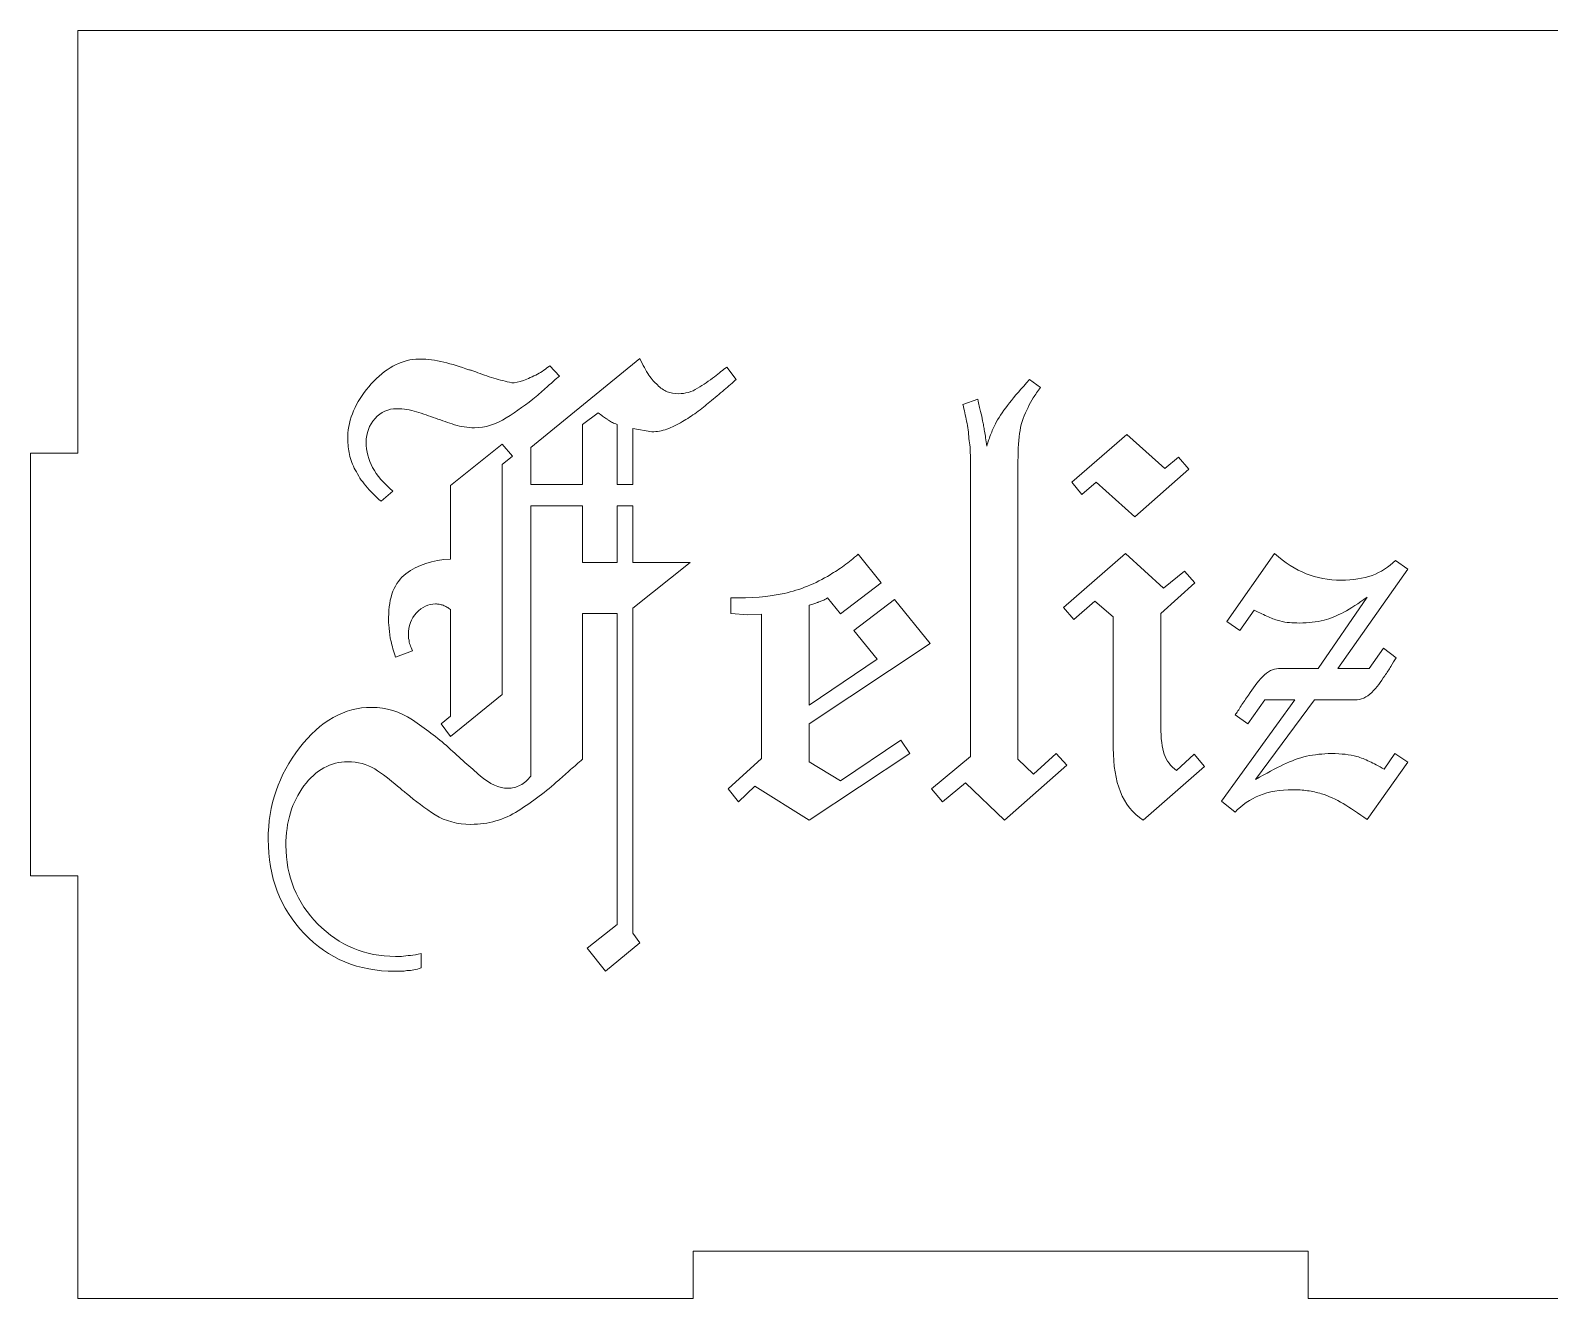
# Model space of a CAD drawing. Header units: centimetres. Extents: x -198 to 198, y -41 to 41.
# Drawn here: x -135.75 to -126.17, y -26.58 to -18.58 of the extents above; entities that cross this region are included whole.
import ezdxf

# ---------------------------------------------------------------- set-up
doc = ezdxf.new("R2010")
doc.units = ezdxf.units.CM
doc.header["$MEASUREMENT"] = 0
doc.layers.add('Camada 1', color=7, linetype='Continuous')

msp = doc.modelspace()

# ---------------------------------------------------------------- linework, layer by layer
at = {"layer": 'Camada 1', "color": 250, "lineweight": 9}
for points, knots in [([(-115.74768, -18.57579), (-115.74768, -18.57579), (-135.44768, -18.57579), (-135.44768, -18.57579), (-135.44768, -18.57579), (-135.44768, -18.57579), (-135.44768, -21.24246), (-135.44768, -21.24246), (-135.44768, -21.24246), (-135.44768, -21.24246), (-135.74768, -21.24246), (-135.74768, -21.24246), (-135.74768, -21.24246), (-135.74768, -21.24246), (-135.74768, -23.90912), (-135.74768, -23.90912), (-135.74768, -23.90912), (-135.74768, -23.90912), (-135.44768, -23.90912), (-135.44768, -23.90912), (-135.44768, -23.90912), (-135.44768, -23.90912), (-135.44768, -26.57579), (-135.44768, -26.57579), (-135.44768, -26.57579), (-135.44768, -26.57579), (-131.56768, -26.57579), (-131.56768, -26.57579), (-131.56768, -26.57579), (-131.56768, -26.57579), (-131.56768, -26.27579), (-131.56768, -26.27579), (-131.56768, -26.27579), (-131.56768, -26.27579), (-127.68768, -26.27579), (-127.68768, -26.27579), (-127.68768, -26.27579), (-127.68768, -26.27579), (-127.68768, -26.57579), (-127.68768, -26.57579), (-127.68768, -26.57579), (-127.68768, -26.57579), (-123.80768, -26.57579), (-123.80768, -26.57579), (-123.80768, -26.57579), (-123.80768, -26.57579), (-123.80768, -26.27579), (-123.80768, -26.27579), (-123.80768, -26.27579), (-123.80768, -26.27579), (-119.92768, -26.27579), (-119.92768, -26.27579), (-119.92768, -26.27579), (-119.92768, -26.27579), (-119.92768, -26.57579), (-119.92768, -26.57579), (-119.92768, -26.57579), (-119.92768, -26.57579), (-115.74768, -26.57579), (-115.74768, -26.57579), (-115.74768, -26.57579), (-115.74768, -26.57579), (-115.74768, -23.90912), (-115.74768, -23.90912), (-115.74768, -23.90912), (-115.74768, -23.90912), (-116.04768, -23.90912), (-116.04768, -23.90912), (-116.04768, -23.90912), (-116.04768, -23.90912), (-116.04768, -21.24246), (-116.04768, -21.24246), (-116.04768, -21.24246), (-116.04768, -21.24246), (-115.74768, -21.24246), (-115.74768, -21.24246), (-115.74768, -21.24246), (-115.74768, -21.24246), (-115.74768, -18.57579), (-115.74768, -18.57579)], [0, 0, 0, 0, 0.047619, 0.047619, 0.047619, 0.047619, 0.0952381, 0.0952381, 0.0952381, 0.0952381, 0.1428571, 0.1428571, 0.1428571, 0.1428571, 0.1904762, 0.1904762, 0.1904762, 0.1904762, 0.2380952, 0.2380952, 0.2380952, 0.2380952, 0.2857143, 0.2857143, 0.2857143, 0.2857143, 0.3333333, 0.3333333, 0.3333333, 0.3333333, 0.3809524, 0.3809524, 0.3809524, 0.3809524, 0.4285714, 0.4285714, 0.4285714, 0.4285714, 0.4761905, 0.4761905, 0.4761905, 0.4761905, 0.5238095, 0.5238095, 0.5238095, 0.5238095, 0.5714286, 0.5714286, 0.5714286, 0.5714286, 0.6190476, 0.6190476, 0.6190476, 0.6190476, 0.6666667, 0.6666667, 0.6666667, 0.6666667, 0.7142857, 0.7142857, 0.7142857, 0.7142857, 0.7619048, 0.7619048, 0.7619048, 0.7619048, 0.8095238, 0.8095238, 0.8095238, 0.8095238, 0.8571429, 0.8571429, 0.8571429, 0.8571429, 0.9047619, 0.9047619, 0.9047619, 0.9047619, 1, 1, 1, 1]), ([(-133.53528, -21.54585), (-133.57249, -21.51438), (-133.60466, -21.48218), (-133.63186, -21.44929), (-133.63186, -21.44929), (-133.65902, -21.4164), (-133.68119, -21.38278), (-133.69835, -21.34845), (-133.69835, -21.34845), (-133.71552, -21.31697), (-133.72766, -21.28478), (-133.73484, -21.25188), (-133.73484, -21.25188), (-133.74199, -21.219), (-133.74556, -21.18537), (-133.74556, -21.15104), (-133.74556, -21.15104), (-133.74556, -21.14532), (-133.74556, -21.13958), (-133.74556, -21.13389), (-133.74556, -21.13389), (-133.74556, -21.12815), (-133.74556, -21.12242), (-133.74556, -21.11672), (-133.74556, -21.11672), (-133.73412, -21.00511), (-133.68475, -20.90142), (-133.5975, -20.80558), (-133.5975, -20.80558), (-133.51024, -20.70974), (-133.41656, -20.65751), (-133.31642, -20.64894), (-133.31642, -20.64894), (-133.31068, -20.64894), (-133.3057, -20.64894), (-133.30142, -20.64894), (-133.30142, -20.64894), (-133.29712, -20.64894), (-133.29352, -20.64894), (-133.29067, -20.64894), (-133.29067, -20.64894), (-133.24203, -20.64894), (-133.19198, -20.65539), (-133.14048, -20.66827), (-133.14048, -20.66827), (-133.08895, -20.68114), (-133.03606, -20.69758), (-132.98169, -20.7176), (-132.98169, -20.7176), (-132.97598, -20.7176), (-132.96952, -20.71904), (-132.96238, -20.72188), (-132.96238, -20.72188), (-132.95523, -20.72476), (-132.94736, -20.72762), (-132.93878, -20.73047), (-132.93878, -20.73047), (-132.90159, -20.74479), (-132.86366, -20.75765), (-132.82503, -20.76912), (-132.82503, -20.76912), (-132.78643, -20.78054), (-132.74852, -20.79056), (-132.71131, -20.79915), (-132.71131, -20.79915), (-132.69129, -20.79915), (-132.66699, -20.79413), (-132.63836, -20.78412), (-132.63836, -20.78412), (-132.60977, -20.77409), (-132.57973, -20.76053), (-132.54826, -20.74337), (-132.54826, -20.74337), (-132.53682, -20.73763), (-132.52395, -20.72978), (-132.50963, -20.71975), (-132.50963, -20.71975), (-132.49533, -20.70974), (-132.48246, -20.70044), (-132.47102, -20.69184), (-132.47102, -20.69184), (-132.47102, -20.69184), (-132.41093, -20.75623), (-132.41093, -20.75623), (-132.41093, -20.75623), (-132.43382, -20.77625), (-132.45742, -20.797), (-132.48173, -20.81845), (-132.48173, -20.81845), (-132.50607, -20.8399), (-132.53109, -20.86209), (-132.55683, -20.88496), (-132.55683, -20.88496), (-132.61691, -20.93361), (-132.67986, -20.97866), (-132.74567, -21.02015), (-132.74567, -21.02015), (-132.81145, -21.06162), (-132.8787, -21.08235), (-132.94736, -21.08235), (-132.94736, -21.08235), (-132.99027, -21.08235), (-133.03176, -21.07593), (-133.0718, -21.06306), (-133.0718, -21.06306), (-133.11185, -21.05018), (-133.15191, -21.03661), (-133.19198, -21.02228), (-133.19198, -21.02228), (-133.23204, -21.00799), (-133.27207, -20.9944), (-133.31212, -20.98154), (-133.31212, -20.98154), (-133.35219, -20.96866), (-133.39366, -20.96221), (-133.43657, -20.96221), (-133.43657, -20.96221), (-133.49093, -20.96221), (-133.53671, -20.98294), (-133.57391, -21.02445), (-133.57391, -21.02445), (-133.6111, -21.06592), (-133.62969, -21.11526), (-133.62969, -21.1725), (-133.62969, -21.1725), (-133.62969, -21.22974), (-133.61612, -21.28336), (-133.58892, -21.33343), (-133.58892, -21.33343), (-133.56176, -21.3835), (-133.51954, -21.43285), (-133.46235, -21.48148), (-133.46235, -21.48148), (-133.46235, -21.48148), (-133.53528, -21.54585), (-133.53528, -21.54585)], [0, 0, 0, 0, 0.0285714, 0.0285714, 0.0285714, 0.0285714, 0.0571429, 0.0571429, 0.0571429, 0.0571429, 0.0857143, 0.0857143, 0.0857143, 0.0857143, 0.1142857, 0.1142857, 0.1142857, 0.1142857, 0.1428571, 0.1428571, 0.1428571, 0.1428571, 0.1714286, 0.1714286, 0.1714286, 0.1714286, 0.2, 0.2, 0.2, 0.2, 0.2285714, 0.2285714, 0.2285714, 0.2285714, 0.2571429, 0.2571429, 0.2571429, 0.2571429, 0.2857143, 0.2857143, 0.2857143, 0.2857143, 0.3142857, 0.3142857, 0.3142857, 0.3142857, 0.3428571, 0.3428571, 0.3428571, 0.3428571, 0.3714286, 0.3714286, 0.3714286, 0.3714286, 0.4, 0.4, 0.4, 0.4, 0.4285714, 0.4285714, 0.4285714, 0.4285714, 0.4571429, 0.4571429, 0.4571429, 0.4571429, 0.4857143, 0.4857143, 0.4857143, 0.4857143, 0.5142857, 0.5142857, 0.5142857, 0.5142857, 0.5428571, 0.5428571, 0.5428571, 0.5428571, 0.5714286, 0.5714286, 0.5714286, 0.5714286, 0.6, 0.6, 0.6, 0.6, 0.6285714, 0.6285714, 0.6285714, 0.6285714, 0.6571429, 0.6571429, 0.6571429, 0.6571429, 0.6857143, 0.6857143, 0.6857143, 0.6857143, 0.7142857, 0.7142857, 0.7142857, 0.7142857, 0.7428571, 0.7428571, 0.7428571, 0.7428571, 0.7714286, 0.7714286, 0.7714286, 0.7714286, 0.8, 0.8, 0.8, 0.8, 0.8285714, 0.8285714, 0.8285714, 0.8285714, 0.8571429, 0.8571429, 0.8571429, 0.8571429, 0.8857143, 0.8857143, 0.8857143, 0.8857143, 0.9142857, 0.9142857, 0.9142857, 0.9142857, 0.9428571, 0.9428571, 0.9428571, 0.9428571, 1, 1, 1, 1]), ([(-132.59117, -21.43941), (-132.59117, -21.43941), (-132.59117, -21.20684), (-132.59117, -21.20684), (-132.59117, -21.20684), (-132.59117, -21.20684), (-131.90454, -20.64465), (-131.90454, -20.64465), (-131.90454, -20.64465), (-131.88452, -20.68756), (-131.86519, -20.72261), (-131.84663, -20.74979), (-131.84663, -20.74979), (-131.82801, -20.77696), (-131.81012, -20.79772), (-131.79295, -20.81202), (-131.79295, -20.81202), (-131.77291, -20.83205), (-131.75218, -20.84635), (-131.73073, -20.85493), (-131.73073, -20.85493), (-131.70927, -20.8635), (-131.68568, -20.8678), (-131.6599, -20.8678), (-131.6599, -20.8678), (-131.617, -20.8678), (-131.57697, -20.85637), (-131.53976, -20.83347), (-131.53976, -20.83347), (-131.50259, -20.8106), (-131.46681, -20.78627), (-131.43248, -20.76053), (-131.43248, -20.76053), (-131.41818, -20.74907), (-131.40458, -20.73836), (-131.39171, -20.72833), (-131.39171, -20.72833), (-131.37883, -20.71831), (-131.36668, -20.70901), (-131.35524, -20.70044), (-131.35524, -20.70044), (-131.35524, -20.70044), (-131.29513, -20.77769), (-131.29513, -20.77769), (-131.29513, -20.77769), (-131.31803, -20.79772), (-131.34379, -20.81988), (-131.37241, -20.8442), (-131.37241, -20.8442), (-131.40101, -20.86853), (-131.43105, -20.89356), (-131.46251, -20.9193), (-131.46251, -20.9193), (-131.48829, -20.94219), (-131.51619, -20.96437), (-131.54622, -20.98582), (-131.54622, -20.98582), (-131.57625, -21.00728), (-131.60557, -21.02657), (-131.63416, -21.04374), (-131.63416, -21.04374), (-131.66852, -21.06378), (-131.70141, -21.07952), (-131.73289, -21.09094), (-131.73289, -21.09094), (-131.76433, -21.1024), (-131.79582, -21.10813), (-131.82729, -21.10813), (-131.82729, -21.10813), (-131.82729, -21.10813), (-131.94746, -21.08665), (-131.94746, -21.08665), (-131.94746, -21.08665), (-131.94746, -21.08665), (-131.94746, -21.43941), (-131.94746, -21.43941), (-131.94746, -21.43941), (-131.94746, -21.43941), (-132.04616, -21.43941), (-132.04616, -21.43941), (-132.04616, -21.43941), (-132.04616, -21.43941), (-132.04616, -21.0609), (-132.04616, -21.0609), (-132.04616, -21.0609), (-132.05759, -21.05806), (-132.06763, -21.05448), (-132.07621, -21.05018), (-132.07621, -21.05018), (-132.08479, -21.04589), (-132.09336, -21.04089), (-132.10195, -21.03516), (-132.10195, -21.03516), (-132.10481, -21.0323), (-132.10696, -21.03014), (-132.10837, -21.02872), (-132.10837, -21.02872), (-132.10982, -21.02729), (-132.11194, -21.02657), (-132.11482, -21.02657), (-132.11482, -21.02657), (-132.1234, -21.02088), (-132.13126, -21.01514), (-132.13841, -21.00941), (-132.13841, -21.00941), (-132.14558, -21.00372), (-132.15489, -20.99654), (-132.16632, -20.98796), (-132.16632, -20.98796), (-132.16632, -20.98796), (-132.26501, -21.0609), (-132.26501, -21.0609), (-132.26501, -21.0609), (-132.26501, -21.0609), (-132.26501, -21.43941), (-132.26501, -21.43941), (-132.26501, -21.43941), (-132.26501, -21.43941), (-132.59117, -21.43941), (-132.59117, -21.43941)], [0, 0, 0, 0, 0.0322581, 0.0322581, 0.0322581, 0.0322581, 0.0645161, 0.0645161, 0.0645161, 0.0645161, 0.0967742, 0.0967742, 0.0967742, 0.0967742, 0.1290323, 0.1290323, 0.1290323, 0.1290323, 0.1612903, 0.1612903, 0.1612903, 0.1612903, 0.1935484, 0.1935484, 0.1935484, 0.1935484, 0.2258065, 0.2258065, 0.2258065, 0.2258065, 0.2580645, 0.2580645, 0.2580645, 0.2580645, 0.2903226, 0.2903226, 0.2903226, 0.2903226, 0.3225806, 0.3225806, 0.3225806, 0.3225806, 0.3548387, 0.3548387, 0.3548387, 0.3548387, 0.3870968, 0.3870968, 0.3870968, 0.3870968, 0.4193548, 0.4193548, 0.4193548, 0.4193548, 0.4516129, 0.4516129, 0.4516129, 0.4516129, 0.483871, 0.483871, 0.483871, 0.483871, 0.516129, 0.516129, 0.516129, 0.516129, 0.5483871, 0.5483871, 0.5483871, 0.5483871, 0.5806452, 0.5806452, 0.5806452, 0.5806452, 0.6129032, 0.6129032, 0.6129032, 0.6129032, 0.6451613, 0.6451613, 0.6451613, 0.6451613, 0.6774194, 0.6774194, 0.6774194, 0.6774194, 0.7096774, 0.7096774, 0.7096774, 0.7096774, 0.7419355, 0.7419355, 0.7419355, 0.7419355, 0.7741935, 0.7741935, 0.7741935, 0.7741935, 0.8064516, 0.8064516, 0.8064516, 0.8064516, 0.8387097, 0.8387097, 0.8387097, 0.8387097, 0.8709677, 0.8709677, 0.8709677, 0.8709677, 0.9032258, 0.9032258, 0.9032258, 0.9032258, 0.9354839, 0.9354839, 0.9354839, 0.9354839, 1, 1, 1, 1]), ([(-129.99485, -23.44267), (-129.99485, -23.44267), (-130.06352, -23.36111), (-130.06352, -23.36111), (-130.06352, -23.36111), (-130.06352, -23.36111), (-129.8189, -23.15512), (-129.8189, -23.15512), (-129.8189, -23.15512), (-129.8189, -23.15512), (-129.8189, -21.25403), (-129.8189, -21.25403), (-129.8189, -21.25403), (-129.8189, -21.23973), (-129.81961, -21.22328), (-129.82104, -21.20467), (-129.82104, -21.20467), (-129.82248, -21.1861), (-129.82463, -21.16821), (-129.82747, -21.15104), (-129.82747, -21.15104), (-129.83034, -21.11385), (-129.83537, -21.07738), (-129.8425, -21.04161), (-129.8425, -21.04161), (-129.84965, -21.00584), (-129.85754, -20.9708), (-129.86612, -20.93647), (-129.86612, -20.93647), (-129.86612, -20.93647), (-129.77168, -20.90213), (-129.77168, -20.90213), (-129.77168, -20.90213), (-129.76598, -20.93361), (-129.76026, -20.95936), (-129.75452, -20.97938), (-129.75452, -20.97938), (-129.74883, -20.99942), (-129.74453, -21.01942), (-129.74165, -21.03944), (-129.74165, -21.03944), (-129.7388, -21.04804), (-129.73663, -21.05806), (-129.73523, -21.06949), (-129.73523, -21.06949), (-129.73379, -21.08095), (-129.73166, -21.09239), (-129.72878, -21.10386), (-129.72878, -21.10386), (-129.72592, -21.11813), (-129.72376, -21.13243), (-129.72235, -21.14676), (-129.72235, -21.14676), (-129.72091, -21.16103), (-129.71875, -21.1782), (-129.71589, -21.19825), (-129.71589, -21.19825), (-129.70732, -21.16962), (-129.69802, -21.14315), (-129.68802, -21.11885), (-129.68802, -21.11885), (-129.67799, -21.09453), (-129.66726, -21.07092), (-129.65582, -21.04804), (-129.65582, -21.04804), (-129.63293, -21.00799), (-129.60505, -20.96721), (-129.57213, -20.92575), (-129.57213, -20.92575), (-129.53925, -20.88426), (-129.49707, -20.83489), (-129.44553, -20.77769), (-129.44553, -20.77769), (-129.44553, -20.77769), (-129.37689, -20.82918), (-129.37689, -20.82918), (-129.37689, -20.82918), (-129.39405, -20.85206), (-129.40908, -20.87353), (-129.42195, -20.89356), (-129.42195, -20.89356), (-129.43482, -20.91357), (-129.44553, -20.93361), (-129.45411, -20.95363), (-129.45411, -20.95363), (-129.47986, -20.99942), (-129.49707, -21.04804), (-129.50564, -21.09956), (-129.50564, -21.09956), (-129.51422, -21.15104), (-129.51852, -21.21541), (-129.51852, -21.29266), (-129.51852, -21.29266), (-129.51852, -21.29266), (-129.51852, -23.17229), (-129.51852, -23.17229), (-129.51852, -23.17229), (-129.51852, -23.17229), (-129.41979, -23.26672), (-129.41979, -23.26672), (-129.41979, -23.26672), (-129.41979, -23.26672), (-129.27817, -23.13796), (-129.27817, -23.13796), (-129.27817, -23.13796), (-129.27817, -23.13796), (-129.20953, -23.21091), (-129.20953, -23.21091), (-129.20953, -23.21091), (-129.20953, -23.21091), (-129.60434, -23.55852), (-129.60434, -23.55852), (-129.60434, -23.55852), (-129.60434, -23.55852), (-129.84896, -23.32251), (-129.84896, -23.32251), (-129.84896, -23.32251), (-129.84896, -23.32251), (-129.99485, -23.44267), (-129.99485, -23.44267)], [0, 0, 0, 0, 0.0322581, 0.0322581, 0.0322581, 0.0322581, 0.0645161, 0.0645161, 0.0645161, 0.0645161, 0.0967742, 0.0967742, 0.0967742, 0.0967742, 0.1290323, 0.1290323, 0.1290323, 0.1290323, 0.1612903, 0.1612903, 0.1612903, 0.1612903, 0.1935484, 0.1935484, 0.1935484, 0.1935484, 0.2258065, 0.2258065, 0.2258065, 0.2258065, 0.2580645, 0.2580645, 0.2580645, 0.2580645, 0.2903226, 0.2903226, 0.2903226, 0.2903226, 0.3225806, 0.3225806, 0.3225806, 0.3225806, 0.3548387, 0.3548387, 0.3548387, 0.3548387, 0.3870968, 0.3870968, 0.3870968, 0.3870968, 0.4193548, 0.4193548, 0.4193548, 0.4193548, 0.4516129, 0.4516129, 0.4516129, 0.4516129, 0.483871, 0.483871, 0.483871, 0.483871, 0.516129, 0.516129, 0.516129, 0.516129, 0.5483871, 0.5483871, 0.5483871, 0.5483871, 0.5806452, 0.5806452, 0.5806452, 0.5806452, 0.6129032, 0.6129032, 0.6129032, 0.6129032, 0.6451613, 0.6451613, 0.6451613, 0.6451613, 0.6774194, 0.6774194, 0.6774194, 0.6774194, 0.7096774, 0.7096774, 0.7096774, 0.7096774, 0.7419355, 0.7419355, 0.7419355, 0.7419355, 0.7741935, 0.7741935, 0.7741935, 0.7741935, 0.8064516, 0.8064516, 0.8064516, 0.8064516, 0.8387097, 0.8387097, 0.8387097, 0.8387097, 0.8709677, 0.8709677, 0.8709677, 0.8709677, 0.9032258, 0.9032258, 0.9032258, 0.9032258, 0.9354839, 0.9354839, 0.9354839, 0.9354839, 1, 1, 1, 1]), ([(-128.78039, -21.64455), (-128.78039, -21.64455), (-129.02498, -21.42567), (-129.02498, -21.42567), (-129.02498, -21.42567), (-129.02498, -21.42567), (-129.11509, -21.50294), (-129.11509, -21.50294), (-129.11509, -21.50294), (-129.11509, -21.50294), (-129.17948, -21.42567), (-129.17948, -21.42567), (-129.17948, -21.42567), (-129.17948, -21.42567), (-128.83188, -21.1253), (-128.83188, -21.1253), (-128.83188, -21.1253), (-128.83188, -21.1253), (-128.59154, -21.33986), (-128.59154, -21.33986), (-128.59154, -21.33986), (-128.59154, -21.33986), (-128.50573, -21.2669), (-128.50573, -21.2669), (-128.50573, -21.2669), (-128.50573, -21.2669), (-128.44136, -21.34415), (-128.44136, -21.34415), (-128.44136, -21.34415), (-128.44136, -21.34415), (-128.78039, -21.64455), (-128.78039, -21.64455)], [0, 0, 0, 0, 0.1111111, 0.1111111, 0.1111111, 0.1111111, 0.2222222, 0.2222222, 0.2222222, 0.2222222, 0.3333333, 0.3333333, 0.3333333, 0.3333333, 0.4444444, 0.4444444, 0.4444444, 0.4444444, 0.5555556, 0.5555556, 0.5555556, 0.5555556, 0.6666667, 0.6666667, 0.6666667, 0.6666667, 0.7777778, 0.7777778, 0.7777778, 0.7777778, 1, 1, 1, 1]), ([(-133.15765, -22.94915), (-133.15765, -22.94915), (-133.09757, -22.90194), (-133.09757, -22.90194), (-133.09757, -22.90194), (-133.09757, -22.90194), (-133.09757, -22.2282), (-133.09757, -22.2282), (-133.09757, -22.2282), (-133.10616, -22.22246), (-133.11402, -22.21745), (-133.12116, -22.21316), (-133.12116, -22.21316), (-133.1283, -22.20887), (-133.1362, -22.20529), (-133.14478, -22.20245), (-133.14478, -22.20245), (-133.15335, -22.19957), (-133.16121, -22.19743), (-133.16836, -22.196), (-133.16836, -22.196), (-133.17554, -22.19457), (-133.18338, -22.19387), (-133.19198, -22.19387), (-133.19198, -22.19387), (-133.23774, -22.19387), (-133.27779, -22.21244), (-133.31212, -22.24966), (-133.31212, -22.24966), (-133.34645, -22.28683), (-133.36361, -22.33262), (-133.36361, -22.38698), (-133.36361, -22.38698), (-133.36361, -22.3927), (-133.36361, -22.39841), (-133.36361, -22.40414), (-133.36361, -22.40414), (-133.36361, -22.40986), (-133.36221, -22.41559), (-133.35933, -22.42131), (-133.35933, -22.42131), (-133.35933, -22.42988), (-133.3572, -22.43989), (-133.3529, -22.45134), (-133.3529, -22.45134), (-133.34862, -22.46279), (-133.3436, -22.47566), (-133.33788, -22.48995), (-133.33788, -22.48995), (-133.33788, -22.48995), (-133.44516, -22.5286), (-133.44516, -22.5286), (-133.44516, -22.5286), (-133.45661, -22.4914), (-133.46592, -22.45851), (-133.47307, -22.42988), (-133.47307, -22.42988), (-133.4802, -22.40128), (-133.4838, -22.3741), (-133.4838, -22.34836), (-133.4838, -22.34836), (-133.48665, -22.33691), (-133.48809, -22.32546), (-133.48809, -22.31402), (-133.48809, -22.31402), (-133.48809, -22.30259), (-133.48809, -22.29113), (-133.48809, -22.27969), (-133.48809, -22.27969), (-133.48809, -22.15092), (-133.4516, -22.05868), (-133.37866, -22.0029), (-133.37866, -22.0029), (-133.3057, -21.94708), (-133.21199, -21.91633), (-133.09757, -21.91062), (-133.09757, -21.91062), (-133.09757, -21.91062), (-133.09757, -21.44712), (-133.09757, -21.44712), (-133.09757, -21.44712), (-133.09757, -21.44712), (-132.77143, -21.18537), (-132.77143, -21.18537), (-132.77143, -21.18537), (-132.77143, -21.18537), (-132.70702, -21.26261), (-132.70702, -21.26261), (-132.70702, -21.26261), (-132.70702, -21.26261), (-132.77143, -21.31412), (-132.77143, -21.31412), (-132.77143, -21.31412), (-132.77143, -21.31412), (-132.77143, -22.76461), (-132.77143, -22.76461), (-132.77143, -22.76461), (-132.77143, -22.76461), (-133.09757, -23.03068), (-133.09757, -23.03068), (-133.09757, -23.03068), (-133.09757, -23.03068), (-133.15765, -22.94915), (-133.15765, -22.94915)], [0, 0, 0, 0, 0.037037, 0.037037, 0.037037, 0.037037, 0.0740741, 0.0740741, 0.0740741, 0.0740741, 0.1111111, 0.1111111, 0.1111111, 0.1111111, 0.1481481, 0.1481481, 0.1481481, 0.1481481, 0.1851852, 0.1851852, 0.1851852, 0.1851852, 0.2222222, 0.2222222, 0.2222222, 0.2222222, 0.2592593, 0.2592593, 0.2592593, 0.2592593, 0.2962963, 0.2962963, 0.2962963, 0.2962963, 0.3333333, 0.3333333, 0.3333333, 0.3333333, 0.3703704, 0.3703704, 0.3703704, 0.3703704, 0.4074074, 0.4074074, 0.4074074, 0.4074074, 0.4444444, 0.4444444, 0.4444444, 0.4444444, 0.4814815, 0.4814815, 0.4814815, 0.4814815, 0.5185185, 0.5185185, 0.5185185, 0.5185185, 0.5555556, 0.5555556, 0.5555556, 0.5555556, 0.5925926, 0.5925926, 0.5925926, 0.5925926, 0.6296296, 0.6296296, 0.6296296, 0.6296296, 0.6666667, 0.6666667, 0.6666667, 0.6666667, 0.7037037, 0.7037037, 0.7037037, 0.7037037, 0.7407407, 0.7407407, 0.7407407, 0.7407407, 0.7777778, 0.7777778, 0.7777778, 0.7777778, 0.8148148, 0.8148148, 0.8148148, 0.8148148, 0.8518519, 0.8518519, 0.8518519, 0.8518519, 0.8888889, 0.8888889, 0.8888889, 0.8888889, 0.9259259, 0.9259259, 0.9259259, 0.9259259, 1, 1, 1, 1]), ([(-133.28209, -24.48976), (-133.29925, -24.49551), (-133.31497, -24.49979), (-133.32929, -24.50266), (-133.32929, -24.50266), (-133.3436, -24.5055), (-133.35793, -24.50694), (-133.3722, -24.50694), (-133.3722, -24.50694), (-133.38366, -24.50979), (-133.39582, -24.51124), (-133.40869, -24.51124), (-133.40869, -24.51124), (-133.42156, -24.51124), (-133.43516, -24.51124), (-133.44945, -24.51124), (-133.44945, -24.51124), (-133.67833, -24.51124), (-133.86858, -24.43183), (-134.02023, -24.27305), (-134.02023, -24.27305), (-134.17184, -24.11425), (-134.24767, -23.91615), (-134.24767, -23.67869), (-134.24767, -23.67869), (-134.24767, -23.46413), (-134.18186, -23.2717), (-134.05026, -23.1015), (-134.05026, -23.1015), (-133.91863, -22.93127), (-133.767, -22.84615), (-133.59536, -22.84615), (-133.59536, -22.84615), (-133.50381, -22.84615), (-133.41799, -22.87262), (-133.33788, -22.92555), (-133.33788, -22.92555), (-133.25779, -22.97846), (-133.18196, -23.03641), (-133.11045, -23.09935), (-133.11045, -23.09935), (-133.03892, -23.16515), (-132.97239, -23.2245), (-132.91087, -23.27744), (-132.91087, -23.27744), (-132.84938, -23.33037), (-132.79143, -23.35684), (-132.73705, -23.35684), (-132.73705, -23.35684), (-132.70846, -23.35684), (-132.68199, -23.35039), (-132.65769, -23.33751), (-132.65769, -23.33751), (-132.63336, -23.32464), (-132.61117, -23.30535), (-132.59117, -23.2796), (-132.59117, -23.2796), (-132.59117, -23.2796), (-132.59117, -21.57491), (-132.59117, -21.57491), (-132.59117, -21.57491), (-132.59117, -21.57491), (-132.26501, -21.57491), (-132.26501, -21.57491), (-132.26501, -21.57491), (-132.26501, -21.57491), (-132.26501, -21.93208), (-132.26501, -21.93208), (-132.26501, -21.93208), (-132.26501, -21.93208), (-132.04616, -21.93208), (-132.04616, -21.93208), (-132.04616, -21.93208), (-132.04616, -21.93208), (-132.04616, -21.57491), (-132.04616, -21.57491), (-132.04616, -21.57491), (-132.04616, -21.57491), (-131.94746, -21.57491), (-131.94746, -21.57491), (-131.94746, -21.57491), (-131.94746, -21.57491), (-131.94746, -21.93208), (-131.94746, -21.93208), (-131.94746, -21.93208), (-131.94746, -21.93208), (-131.58696, -21.93208), (-131.58696, -21.93208), (-131.58696, -21.93208), (-131.58696, -21.93208), (-131.94746, -22.21961), (-131.94746, -22.21961), (-131.94746, -22.21961), (-131.94746, -22.21961), (-131.94746, -24.27089), (-131.94746, -24.27089), (-131.94746, -24.27089), (-131.94746, -24.27089), (-131.90454, -24.331), (-131.90454, -24.331), (-131.90454, -24.331), (-131.90454, -24.331), (-132.11912, -24.51124), (-132.11912, -24.51124), (-132.11912, -24.51124), (-132.11912, -24.51124), (-132.23497, -24.36533), (-132.23497, -24.36533), (-132.23497, -24.36533), (-132.23497, -24.36533), (-132.04616, -24.21511), (-132.04616, -24.21511), (-132.04616, -24.21511), (-132.04616, -24.21511), (-132.04616, -22.25393), (-132.04616, -22.25393), (-132.04616, -22.25393), (-132.04616, -22.25393), (-132.26501, -22.25393), (-132.26501, -22.25393), (-132.26501, -22.25393), (-132.26501, -22.25393), (-132.26501, -23.17229), (-132.26501, -23.17229), (-132.26501, -23.17229), (-132.29076, -23.19519), (-132.31577, -23.21736), (-132.34012, -23.23883), (-132.34012, -23.23883), (-132.36442, -23.26028), (-132.38948, -23.28244), (-132.41523, -23.30535), (-132.41523, -23.30535), (-132.49533, -23.37685), (-132.58045, -23.44122), (-132.67056, -23.49846), (-132.67056, -23.49846), (-132.76068, -23.55567), (-132.86009, -23.58426), (-132.96882, -23.58426), (-132.96882, -23.58426), (-133.05463, -23.58426), (-133.12974, -23.56425), (-133.1941, -23.52419), (-133.1941, -23.52419), (-133.25847, -23.48417), (-133.31926, -23.43837), (-133.37649, -23.38687), (-133.37649, -23.38687), (-133.38506, -23.38115), (-133.39366, -23.37471), (-133.40223, -23.36755), (-133.40223, -23.36755), (-133.41082, -23.36042), (-133.42084, -23.35254), (-133.43226, -23.34395), (-133.43226, -23.34395), (-133.47807, -23.30105), (-133.52598, -23.26457), (-133.57605, -23.23452), (-133.57605, -23.23452), (-133.62612, -23.20449), (-133.68263, -23.18945), (-133.74556, -23.18945), (-133.74556, -23.18945), (-133.85427, -23.18945), (-133.94655, -23.24026), (-134.02237, -23.34181), (-134.02237, -23.34181), (-134.09818, -23.44338), (-134.13606, -23.56854), (-134.13606, -23.71731), (-134.13606, -23.71731), (-134.13606, -23.91186), (-134.06886, -24.07709), (-133.93439, -24.21298), (-133.93439, -24.21298), (-133.79993, -24.34885), (-133.63684, -24.41681), (-133.44516, -24.41681), (-133.44516, -24.41681), (-133.43944, -24.41681), (-133.43299, -24.41681), (-133.42585, -24.41681), (-133.42585, -24.41681), (-133.41871, -24.41681), (-133.41226, -24.41681), (-133.40653, -24.41681), (-133.40653, -24.41681), (-133.38936, -24.41393), (-133.37079, -24.4118), (-133.35075, -24.41037), (-133.35075, -24.41037), (-133.33073, -24.40895), (-133.30784, -24.40536), (-133.28209, -24.39965), (-133.28209, -24.39965), (-133.28209, -24.39965), (-133.28209, -24.48976), (-133.28209, -24.48976)], [0, 0, 0, 0, 0.0196078, 0.0196078, 0.0196078, 0.0196078, 0.0392157, 0.0392157, 0.0392157, 0.0392157, 0.0588235, 0.0588235, 0.0588235, 0.0588235, 0.0784314, 0.0784314, 0.0784314, 0.0784314, 0.0980392, 0.0980392, 0.0980392, 0.0980392, 0.1176471, 0.1176471, 0.1176471, 0.1176471, 0.1372549, 0.1372549, 0.1372549, 0.1372549, 0.1568627, 0.1568627, 0.1568627, 0.1568627, 0.1764706, 0.1764706, 0.1764706, 0.1764706, 0.1960784, 0.1960784, 0.1960784, 0.1960784, 0.2156863, 0.2156863, 0.2156863, 0.2156863, 0.2352941, 0.2352941, 0.2352941, 0.2352941, 0.254902, 0.254902, 0.254902, 0.254902, 0.2745098, 0.2745098, 0.2745098, 0.2745098, 0.2941176, 0.2941176, 0.2941176, 0.2941176, 0.3137255, 0.3137255, 0.3137255, 0.3137255, 0.3333333, 0.3333333, 0.3333333, 0.3333333, 0.3529412, 0.3529412, 0.3529412, 0.3529412, 0.372549, 0.372549, 0.372549, 0.372549, 0.3921569, 0.3921569, 0.3921569, 0.3921569, 0.4117647, 0.4117647, 0.4117647, 0.4117647, 0.4313725, 0.4313725, 0.4313725, 0.4313725, 0.4509804, 0.4509804, 0.4509804, 0.4509804, 0.4705882, 0.4705882, 0.4705882, 0.4705882, 0.4901961, 0.4901961, 0.4901961, 0.4901961, 0.5098039, 0.5098039, 0.5098039, 0.5098039, 0.5294118, 0.5294118, 0.5294118, 0.5294118, 0.5490196, 0.5490196, 0.5490196, 0.5490196, 0.5686275, 0.5686275, 0.5686275, 0.5686275, 0.5882353, 0.5882353, 0.5882353, 0.5882353, 0.6078431, 0.6078431, 0.6078431, 0.6078431, 0.627451, 0.627451, 0.627451, 0.627451, 0.6470588, 0.6470588, 0.6470588, 0.6470588, 0.6666667, 0.6666667, 0.6666667, 0.6666667, 0.6862745, 0.6862745, 0.6862745, 0.6862745, 0.7058824, 0.7058824, 0.7058824, 0.7058824, 0.7254902, 0.7254902, 0.7254902, 0.7254902, 0.745098, 0.745098, 0.745098, 0.745098, 0.7647059, 0.7647059, 0.7647059, 0.7647059, 0.7843137, 0.7843137, 0.7843137, 0.7843137, 0.8039216, 0.8039216, 0.8039216, 0.8039216, 0.8235294, 0.8235294, 0.8235294, 0.8235294, 0.8431373, 0.8431373, 0.8431373, 0.8431373, 0.8627451, 0.8627451, 0.8627451, 0.8627451, 0.8823529, 0.8823529, 0.8823529, 0.8823529, 0.9019608, 0.9019608, 0.9019608, 0.9019608, 0.9215686, 0.9215686, 0.9215686, 0.9215686, 0.9411765, 0.9411765, 0.9411765, 0.9411765, 0.9607843, 0.9607843, 0.9607843, 0.9607843, 1, 1, 1, 1]), ([(-131.28226, -23.44267), (-131.28226, -23.44267), (-131.34663, -23.36111), (-131.34663, -23.36111), (-131.34663, -23.36111), (-131.34663, -23.36111), (-131.13637, -23.16799), (-131.13637, -23.16799), (-131.13637, -23.16799), (-131.13637, -23.16799), (-131.13637, -22.25823), (-131.13637, -22.25823), (-131.13637, -22.25823), (-131.13637, -22.25823), (-131.22219, -22.26252), (-131.22219, -22.26252), (-131.22219, -22.26252), (-131.22219, -22.26252), (-131.32946, -22.25393), (-131.32946, -22.25393), (-131.32946, -22.25393), (-131.32946, -22.25393), (-131.32946, -22.15521), (-131.32946, -22.15521), (-131.32946, -22.15521), (-131.20357, -22.1581), (-131.09129, -22.1488), (-130.99259, -22.12734), (-130.99259, -22.12734), (-130.89391, -22.10588), (-130.79734, -22.06654), (-130.70293, -22.00932), (-130.70293, -22.00932), (-130.67431, -21.99216), (-130.64499, -21.97284), (-130.61495, -21.95138), (-130.61495, -21.95138), (-130.58492, -21.92992), (-130.55561, -21.90634), (-130.52697, -21.88059), (-130.52697, -21.88059), (-130.52697, -21.88059), (-130.38158, -22.06028), (-130.38158, -22.06028), (-130.38158, -22.06028), (-130.38158, -22.06028), (-130.63873, -22.25554), (-130.63873, -22.25554), (-130.63873, -22.25554), (-130.63873, -22.25554), (-130.7201, -22.15521), (-130.7201, -22.15521), (-130.7201, -22.15521), (-130.73153, -22.1638), (-130.74156, -22.16954), (-130.75014, -22.17242), (-130.75014, -22.17242), (-130.75871, -22.17525), (-130.76586, -22.17811), (-130.77159, -22.18099), (-130.77159, -22.18099), (-130.77444, -22.18099), (-130.77661, -22.18168), (-130.77802, -22.18313), (-130.77802, -22.18313), (-130.77946, -22.18455), (-130.78162, -22.18528), (-130.78447, -22.18528), (-130.78447, -22.18528), (-130.7902, -22.18813), (-130.79734, -22.19099), (-130.80592, -22.19387), (-130.80592, -22.19387), (-130.8145, -22.19671), (-130.82452, -22.19957), (-130.83597, -22.20245), (-130.83597, -22.20245), (-130.83597, -22.20245), (-130.83597, -22.83327), (-130.83597, -22.83327), (-130.83597, -22.83327), (-130.83597, -22.83327), (-130.40682, -22.54147), (-130.40682, -22.54147), (-130.40682, -22.54147), (-130.40682, -22.54147), (-130.55335, -22.3608), (-130.55335, -22.3608), (-130.55335, -22.3608), (-130.55335, -22.3608), (-130.2963, -22.16565), (-130.2963, -22.16565), (-130.2963, -22.16565), (-130.2963, -22.16565), (-130.07208, -22.44276), (-130.07208, -22.44276), (-130.07208, -22.44276), (-130.07208, -22.44276), (-130.83597, -22.94915), (-130.83597, -22.94915), (-130.83597, -22.94915), (-130.83597, -22.94915), (-130.83597, -23.18945), (-130.83597, -23.18945), (-130.83597, -23.18945), (-130.83597, -23.18945), (-130.63854, -23.30963), (-130.63854, -23.30963), (-130.63854, -23.30963), (-130.63854, -23.30963), (-130.2566, -23.05214), (-130.2566, -23.05214), (-130.2566, -23.05214), (-130.2566, -23.05214), (-130.20082, -23.13796), (-130.20082, -23.13796), (-130.20082, -23.13796), (-130.20082, -23.13796), (-130.83597, -23.55852), (-130.83597, -23.55852), (-130.83597, -23.55852), (-130.83597, -23.55852), (-131.17928, -23.34395), (-131.17928, -23.34395), (-131.17928, -23.34395), (-131.17928, -23.34395), (-131.28226, -23.44267), (-131.28226, -23.44267)], [0, 0, 0, 0, 0.030303, 0.030303, 0.030303, 0.030303, 0.0606061, 0.0606061, 0.0606061, 0.0606061, 0.0909091, 0.0909091, 0.0909091, 0.0909091, 0.1212121, 0.1212121, 0.1212121, 0.1212121, 0.1515152, 0.1515152, 0.1515152, 0.1515152, 0.1818182, 0.1818182, 0.1818182, 0.1818182, 0.2121212, 0.2121212, 0.2121212, 0.2121212, 0.2424242, 0.2424242, 0.2424242, 0.2424242, 0.2727273, 0.2727273, 0.2727273, 0.2727273, 0.3030303, 0.3030303, 0.3030303, 0.3030303, 0.3333333, 0.3333333, 0.3333333, 0.3333333, 0.3636364, 0.3636364, 0.3636364, 0.3636364, 0.3939394, 0.3939394, 0.3939394, 0.3939394, 0.4242424, 0.4242424, 0.4242424, 0.4242424, 0.4545455, 0.4545455, 0.4545455, 0.4545455, 0.4848485, 0.4848485, 0.4848485, 0.4848485, 0.5151515, 0.5151515, 0.5151515, 0.5151515, 0.5454545, 0.5454545, 0.5454545, 0.5454545, 0.5757576, 0.5757576, 0.5757576, 0.5757576, 0.6060606, 0.6060606, 0.6060606, 0.6060606, 0.6363636, 0.6363636, 0.6363636, 0.6363636, 0.6666667, 0.6666667, 0.6666667, 0.6666667, 0.6969697, 0.6969697, 0.6969697, 0.6969697, 0.7272727, 0.7272727, 0.7272727, 0.7272727, 0.7575758, 0.7575758, 0.7575758, 0.7575758, 0.7878788, 0.7878788, 0.7878788, 0.7878788, 0.8181818, 0.8181818, 0.8181818, 0.8181818, 0.8484848, 0.8484848, 0.8484848, 0.8484848, 0.8787879, 0.8787879, 0.8787879, 0.8787879, 0.9090909, 0.9090909, 0.9090909, 0.9090909, 0.9393939, 0.9393939, 0.9393939, 0.9393939, 1, 1, 1, 1]), ([(-128.72887, -23.55852), (-128.79468, -23.51275), (-128.8426, -23.45267), (-128.87264, -23.37828), (-128.87264, -23.37828), (-128.90267, -23.30391), (-128.9177, -23.21236), (-128.9177, -23.10364), (-128.9177, -23.10364), (-128.9177, -23.10364), (-128.9177, -22.27539), (-128.9177, -22.27539), (-128.9177, -22.27539), (-128.9177, -22.27539), (-129.03355, -22.1767), (-129.03355, -22.1767), (-129.03355, -22.1767), (-129.03355, -22.1767), (-129.16662, -22.29256), (-129.16662, -22.29256), (-129.16662, -22.29256), (-129.16662, -22.29256), (-129.23098, -22.21532), (-129.23098, -22.21532), (-129.23098, -22.21532), (-129.23098, -22.21532), (-128.84046, -21.87629), (-128.84046, -21.87629), (-128.84046, -21.87629), (-128.84046, -21.87629), (-128.60013, -22.09514), (-128.60013, -22.09514), (-128.60013, -22.09514), (-128.60013, -22.09514), (-128.46711, -21.98786), (-128.46711, -21.98786), (-128.46711, -21.98786), (-128.46711, -21.98786), (-128.4027, -22.06082), (-128.4027, -22.06082), (-128.4027, -22.06082), (-128.4027, -22.06082), (-128.6173, -22.25393), (-128.6173, -22.25393), (-128.6173, -22.25393), (-128.6173, -22.25393), (-128.6173, -22.96632), (-128.6173, -22.96632), (-128.6173, -22.96632), (-128.6173, -23.04355), (-128.61015, -23.10219), (-128.59584, -23.14226), (-128.59584, -23.14226), (-128.58152, -23.18232), (-128.55578, -23.21664), (-128.51859, -23.24527), (-128.51859, -23.24527), (-128.51859, -23.24527), (-128.40705, -23.14226), (-128.40705, -23.14226), (-128.40705, -23.14226), (-128.40705, -23.14226), (-128.34264, -23.2195), (-128.34264, -23.2195), (-128.34264, -23.2195), (-128.34264, -23.2195), (-128.72887, -23.55852), (-128.72887, -23.55852)], [0, 0, 0, 0, 0.0555556, 0.0555556, 0.0555556, 0.0555556, 0.1111111, 0.1111111, 0.1111111, 0.1111111, 0.1666667, 0.1666667, 0.1666667, 0.1666667, 0.2222222, 0.2222222, 0.2222222, 0.2222222, 0.2777778, 0.2777778, 0.2777778, 0.2777778, 0.3333333, 0.3333333, 0.3333333, 0.3333333, 0.3888889, 0.3888889, 0.3888889, 0.3888889, 0.4444444, 0.4444444, 0.4444444, 0.4444444, 0.5, 0.5, 0.5, 0.5, 0.5555556, 0.5555556, 0.5555556, 0.5555556, 0.6111111, 0.6111111, 0.6111111, 0.6111111, 0.6666667, 0.6666667, 0.6666667, 0.6666667, 0.7222222, 0.7222222, 0.7222222, 0.7222222, 0.7777778, 0.7777778, 0.7777778, 0.7777778, 0.8333333, 0.8333333, 0.8333333, 0.8333333, 0.8888889, 0.8888889, 0.8888889, 0.8888889, 1, 1, 1, 1]), ([(-128.14954, -23.50703), (-128.14954, -23.50703), (-128.23536, -23.43837), (-128.23536, -23.43837), (-128.23536, -23.43837), (-128.23536, -23.43837), (-127.77189, -22.79894), (-127.77189, -22.79894), (-127.77189, -22.79894), (-127.77189, -22.79894), (-127.96069, -22.79894), (-127.96069, -22.79894), (-127.96069, -22.79894), (-127.96069, -22.79894), (-128.06801, -22.94915), (-128.06801, -22.94915), (-128.06801, -22.94915), (-128.06801, -22.94915), (-128.14954, -22.89337), (-128.14954, -22.89337), (-128.14954, -22.89337), (-128.13811, -22.87905), (-128.1252, -22.86046), (-128.11092, -22.83756), (-128.11092, -22.83756), (-128.09661, -22.81469), (-128.08088, -22.79178), (-128.06372, -22.7689), (-128.06372, -22.7689), (-128.03798, -22.72599), (-128.00862, -22.68737), (-127.97574, -22.65304), (-127.97574, -22.65304), (-127.94281, -22.61871), (-127.90921, -22.60155), (-127.87489, -22.60155), (-127.87489, -22.60155), (-127.87489, -22.60155), (-127.62596, -22.60155), (-127.62596, -22.60155), (-127.62596, -22.60155), (-127.62596, -22.60155), (-127.31701, -22.15092), (-127.31701, -22.15092), (-127.31701, -22.15092), (-127.37136, -22.19099), (-127.42, -22.22246), (-127.4629, -22.24536), (-127.4629, -22.24536), (-127.50582, -22.26822), (-127.54733, -22.28542), (-127.58734, -22.29686), (-127.58734, -22.29686), (-127.61309, -22.30259), (-127.63815, -22.30687), (-127.66246, -22.30972), (-127.66246, -22.30972), (-127.68676, -22.31258), (-127.71324, -22.31402), (-127.74185, -22.31402), (-127.74185, -22.31402), (-127.76473, -22.31402), (-127.78622, -22.3133), (-127.80622, -22.31186), (-127.80622, -22.31186), (-127.82625, -22.31044), (-127.84628, -22.30687), (-127.8663, -22.30114), (-127.8663, -22.30114), (-127.88919, -22.29542), (-127.9135, -22.28683), (-127.93924, -22.27539), (-127.93924, -22.27539), (-127.96499, -22.26394), (-127.99502, -22.24966), (-128.02939, -22.23249), (-128.02939, -22.23249), (-128.02939, -22.23249), (-128.11951, -22.36123), (-128.11951, -22.36123), (-128.11951, -22.36123), (-128.11951, -22.36123), (-128.20103, -22.30543), (-128.20103, -22.30543), (-128.20103, -22.30543), (-128.20103, -22.30543), (-127.90063, -21.87629), (-127.90063, -21.87629), (-127.90063, -21.87629), (-127.83483, -21.93352), (-127.76832, -21.9757), (-127.70107, -22.0029), (-127.70107, -22.0029), (-127.63387, -22.03005), (-127.56019, -22.04365), (-127.48007, -22.04365), (-127.48007, -22.04365), (-127.40568, -22.04365), (-127.34061, -22.03362), (-127.28481, -22.01362), (-127.28481, -22.01362), (-127.22902, -21.9936), (-127.17966, -21.96212), (-127.13675, -21.91921), (-127.13675, -21.91921), (-127.13675, -21.91921), (-127.05951, -21.97498), (-127.05951, -21.97498), (-127.05951, -21.97498), (-127.05951, -21.97498), (-127.50152, -22.60155), (-127.50152, -22.60155), (-127.50152, -22.60155), (-127.50152, -22.60155), (-127.30414, -22.60155), (-127.30414, -22.60155), (-127.30414, -22.60155), (-127.30414, -22.60155), (-127.214, -22.47278), (-127.214, -22.47278), (-127.214, -22.47278), (-127.214, -22.47278), (-127.13247, -22.53289), (-127.13247, -22.53289), (-127.13247, -22.53289), (-127.14389, -22.55005), (-127.15535, -22.56863), (-127.16678, -22.58795), (-127.16678, -22.58795), (-127.17823, -22.60797), (-127.19113, -22.62729), (-127.20542, -22.6466), (-127.20542, -22.6466), (-127.2283, -22.6852), (-127.25549, -22.72026), (-127.28695, -22.75174), (-127.28695, -22.75174), (-127.31843, -22.78321), (-127.35419, -22.79894), (-127.39424, -22.79894), (-127.39424, -22.79894), (-127.39424, -22.79894), (-127.64742, -22.79894), (-127.64742, -22.79894), (-127.64742, -22.79894), (-127.64742, -22.79894), (-128.02082, -23.30105), (-128.02082, -23.30105), (-128.02082, -23.30105), (-127.95212, -23.26171), (-127.89276, -23.23096), (-127.84272, -23.20662), (-127.84272, -23.20662), (-127.79265, -23.18303), (-127.74472, -23.16586), (-127.69895, -23.1544), (-127.69895, -23.1544), (-127.6732, -23.14943), (-127.64742, -23.14513), (-127.62167, -23.14226), (-127.62167, -23.14226), (-127.59593, -23.1394), (-127.56878, -23.13796), (-127.54015, -23.13796), (-127.54015, -23.13796), (-127.50866, -23.13796), (-127.48007, -23.1394), (-127.45432, -23.14226), (-127.45432, -23.14226), (-127.42857, -23.14513), (-127.40423, -23.14943), (-127.38138, -23.15512), (-127.38138, -23.15512), (-127.35563, -23.16372), (-127.32916, -23.17445), (-127.30198, -23.18733), (-127.30198, -23.18733), (-127.2748, -23.20019), (-127.24404, -23.21664), (-127.20972, -23.23666), (-127.20972, -23.23666), (-127.20972, -23.23666), (-127.14105, -23.13796), (-127.14105, -23.13796), (-127.14105, -23.13796), (-127.14105, -23.13796), (-127.05951, -23.19233), (-127.05951, -23.19233), (-127.05951, -23.19233), (-127.05951, -23.19233), (-127.31701, -23.55423), (-127.31701, -23.55423), (-127.31701, -23.55423), (-127.37136, -23.5142), (-127.4214, -23.48056), (-127.4672, -23.4534), (-127.4672, -23.4534), (-127.51295, -23.42622), (-127.55875, -23.40548), (-127.60451, -23.39116), (-127.60451, -23.39116), (-127.63314, -23.38258), (-127.66246, -23.37613), (-127.6925, -23.37184), (-127.6925, -23.37184), (-127.72254, -23.36755), (-127.7533, -23.36541), (-127.78477, -23.36541), (-127.78477, -23.36541), (-127.86486, -23.36541), (-127.93496, -23.37758), (-127.99502, -23.40189), (-127.99502, -23.40189), (-128.05514, -23.42622), (-128.10663, -23.46126), (-128.14954, -23.50703)], [0, 0, 0, 0, 0.0181818, 0.0181818, 0.0181818, 0.0181818, 0.0363636, 0.0363636, 0.0363636, 0.0363636, 0.0545455, 0.0545455, 0.0545455, 0.0545455, 0.0727273, 0.0727273, 0.0727273, 0.0727273, 0.0909091, 0.0909091, 0.0909091, 0.0909091, 0.1090909, 0.1090909, 0.1090909, 0.1090909, 0.1272727, 0.1272727, 0.1272727, 0.1272727, 0.1454545, 0.1454545, 0.1454545, 0.1454545, 0.1636364, 0.1636364, 0.1636364, 0.1636364, 0.1818182, 0.1818182, 0.1818182, 0.1818182, 0.2, 0.2, 0.2, 0.2, 0.2181818, 0.2181818, 0.2181818, 0.2181818, 0.2363636, 0.2363636, 0.2363636, 0.2363636, 0.2545455, 0.2545455, 0.2545455, 0.2545455, 0.2727273, 0.2727273, 0.2727273, 0.2727273, 0.2909091, 0.2909091, 0.2909091, 0.2909091, 0.3090909, 0.3090909, 0.3090909, 0.3090909, 0.3272727, 0.3272727, 0.3272727, 0.3272727, 0.3454545, 0.3454545, 0.3454545, 0.3454545, 0.3636364, 0.3636364, 0.3636364, 0.3636364, 0.3818182, 0.3818182, 0.3818182, 0.3818182, 0.4, 0.4, 0.4, 0.4, 0.4181818, 0.4181818, 0.4181818, 0.4181818, 0.4363636, 0.4363636, 0.4363636, 0.4363636, 0.4545455, 0.4545455, 0.4545455, 0.4545455, 0.4727273, 0.4727273, 0.4727273, 0.4727273, 0.4909091, 0.4909091, 0.4909091, 0.4909091, 0.5090909, 0.5090909, 0.5090909, 0.5090909, 0.5272727, 0.5272727, 0.5272727, 0.5272727, 0.5454545, 0.5454545, 0.5454545, 0.5454545, 0.5636364, 0.5636364, 0.5636364, 0.5636364, 0.5818182, 0.5818182, 0.5818182, 0.5818182, 0.6, 0.6, 0.6, 0.6, 0.6181818, 0.6181818, 0.6181818, 0.6181818, 0.6363636, 0.6363636, 0.6363636, 0.6363636, 0.6545455, 0.6545455, 0.6545455, 0.6545455, 0.6727273, 0.6727273, 0.6727273, 0.6727273, 0.6909091, 0.6909091, 0.6909091, 0.6909091, 0.7090909, 0.7090909, 0.7090909, 0.7090909, 0.7272727, 0.7272727, 0.7272727, 0.7272727, 0.7454545, 0.7454545, 0.7454545, 0.7454545, 0.7636364, 0.7636364, 0.7636364, 0.7636364, 0.7818182, 0.7818182, 0.7818182, 0.7818182, 0.8, 0.8, 0.8, 0.8, 0.8181818, 0.8181818, 0.8181818, 0.8181818, 0.8363636, 0.8363636, 0.8363636, 0.8363636, 0.8545455, 0.8545455, 0.8545455, 0.8545455, 0.8727273, 0.8727273, 0.8727273, 0.8727273, 0.8909091, 0.8909091, 0.8909091, 0.8909091, 0.9090909, 0.9090909, 0.9090909, 0.9090909, 0.9272727, 0.9272727, 0.9272727, 0.9272727, 0.9454545, 0.9454545, 0.9454545, 0.9454545, 0.9636364, 0.9636364, 0.9636364, 0.9636364, 1, 1, 1, 1])]:
    msp.add_open_spline(points, degree=3, knots=knots, dxfattribs=at)

doc.saveas('drawing.dxf')
